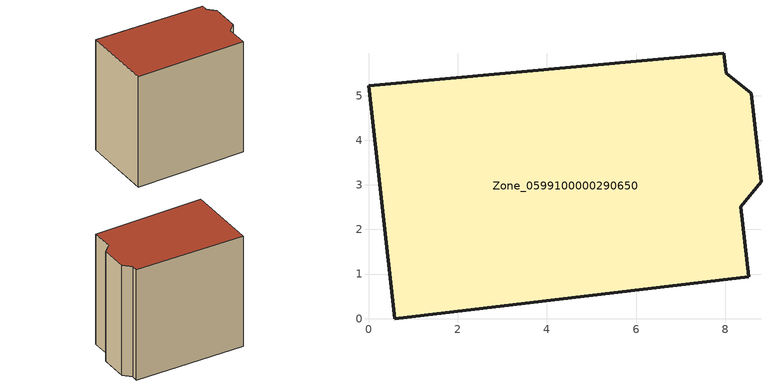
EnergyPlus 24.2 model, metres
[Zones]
Zone_0599100000290650
 floor ground (C_G): 0,5.22 7.97,5.95 8.02,5.5 8.58,5.05 8.8,3.07 8.35,2.51 8.53,0.94 0.59,0 z0
 wall outside (C_F): 0.59,0 8.53,0.94 8.35,2.51 8.8,3.07 8.58,5.05 8.02,5.5 7.97,5.95 0,5.22 0.59,0 z0:8.44
 roof outside (C_R): 7.97,5.95 0,5.22 0.59,0 8.53,0.94 8.35,2.51 8.8,3.07 8.58,5.05 8.02,5.5 z8.44
[BUILDING]
Pand.0599100000290650: North Axis=0; Terrain=City; Loads Convergence Tolerance Value=0.04; Temperature Convergence Tolerance Value=0.4; Solar Distribution=FullExterior; Maximum Number of Warmup Days=25; Minimum Number of Warmup Days=1
[Site:Location]
Rotterdam.The.Hague.AP_ZH_NLD Design_Conditions: Latitude=51.96; Longitude=4.45; Time Zone=1; Elevation=-4.5
[SITE:GROUNDTEMPERATURE:BUILDINGSURFACE]
18, 18, 18, 18, 18, 18, 18, 18, 18, 18, 18, 18
[MATERIAL] Thermal Absorptance=0.9; Solar Absorptance=0.7; Visible Absorptance=0.7
Name | Roughness | Thickness | Conductivity | Density | Specific Heat
G.TI.1946 | MediumSmooth | 0.15 | 1 | 540 | 1210
F.TI.1946 | Rough | 0.3 | 0.857143 | 1920 | 840
R.TI.1946 | MediumRough | 0.2 | 0.1 | 1500 | 1000
[CONSTRUCTION]
C_G: G.TI.1946
C_F: F.TI.1946
C_R: R.TI.1946
[ZONE]
Zone_0599100000290650: Type=1; Multiplier=1; Ceiling Height=Autocalculate; Volume=Autocalculate; Floor Area=autocalculate; Part of Total Floor Area=Yes
[ZONEINFILTRATION:DESIGNFLOWRATE]
Infil_Zone_0599100000290650: Zone or ZoneList or Space or SpaceList=Zone_0599100000290650; Schedule=AlwaysOn; Design Flow Rate Calculation Method=Flow/Area; Flow Rate per Floor Area=0.003; Constant Term Coefficient=1; Temperature Term Coefficient=0; Velocity Term Coefficient=0; Velocity Squared Term Coefficient=0
[HVACTEMPLATE:ZONE:IDEALLOADSAIRSYSTEM]
Zone_0599100000290650: Maximum Heating Supply Air Temperature=50; Minimum Cooling Supply Air Temperature=13; Maximum Heating Supply Air Humidity Ratio=0.0156; Minimum Cooling Supply Air Humidity Ratio=0.0077; Heating Limit=NoLimit; Cooling Limit=NoLimit; Dehumidification Control Type=ConstantSensibleHeatRatio; Cooling Sensible Heat Ratio=0.7; Dehumidification Setpoint=60; Humidification Control Type=None; Humidification Setpoint=30; Outdoor Air Method=None; Outdoor Air Flow Rate per Person=0.00944; Outdoor Air Flow Rate per Zone Floor Area=0; Outdoor Air Flow Rate per Zone=0; Demand Controlled Ventilation Type=None; Outdoor Air Economizer Type=NoEconomizer; Heat Recovery Type=None; Sensible Heat Recovery Effectiveness=0.7; Latent Heat Recovery Effectiveness=0.65
[ZONECONTROL:THERMOSTAT]
ThermostatControl_Zone_0599100000290650: Zone or ZoneList=Zone_0599100000290650; Control Type Schedule=DualSetpointControlType; Control 1=Thermostat_Zone_0599100000290650; Temperature Difference Between Cutout And Setpoint=0
[THERMOSTATSETPOINT:DUALSETPOINT]
Thermostat_Zone_0599100000290650: Heating Setpoint Temperature Schedule=HeatingSetpoint_Zone_0599100000290650; Cooling Setpoint Temperature Schedule=CoolingSetpoint_Zone_0599100000290650
[SCHEDULE:COMPACT]
HeatingSetpoint_Zone_0599100000290650: Through: 12/31, For: AllDays, Until: 24:00, 21
CoolingSetpoint_Zone_0599100000290650: Through: 12/31, For: AllDays, Until: 24:00, 24
DualSetpointControlType: Through: 12/31, For: AllDays, Until: 24:00, 4
AlwaysOn: Through: 12/31, For: AllDays, Until: 24:00, 1
